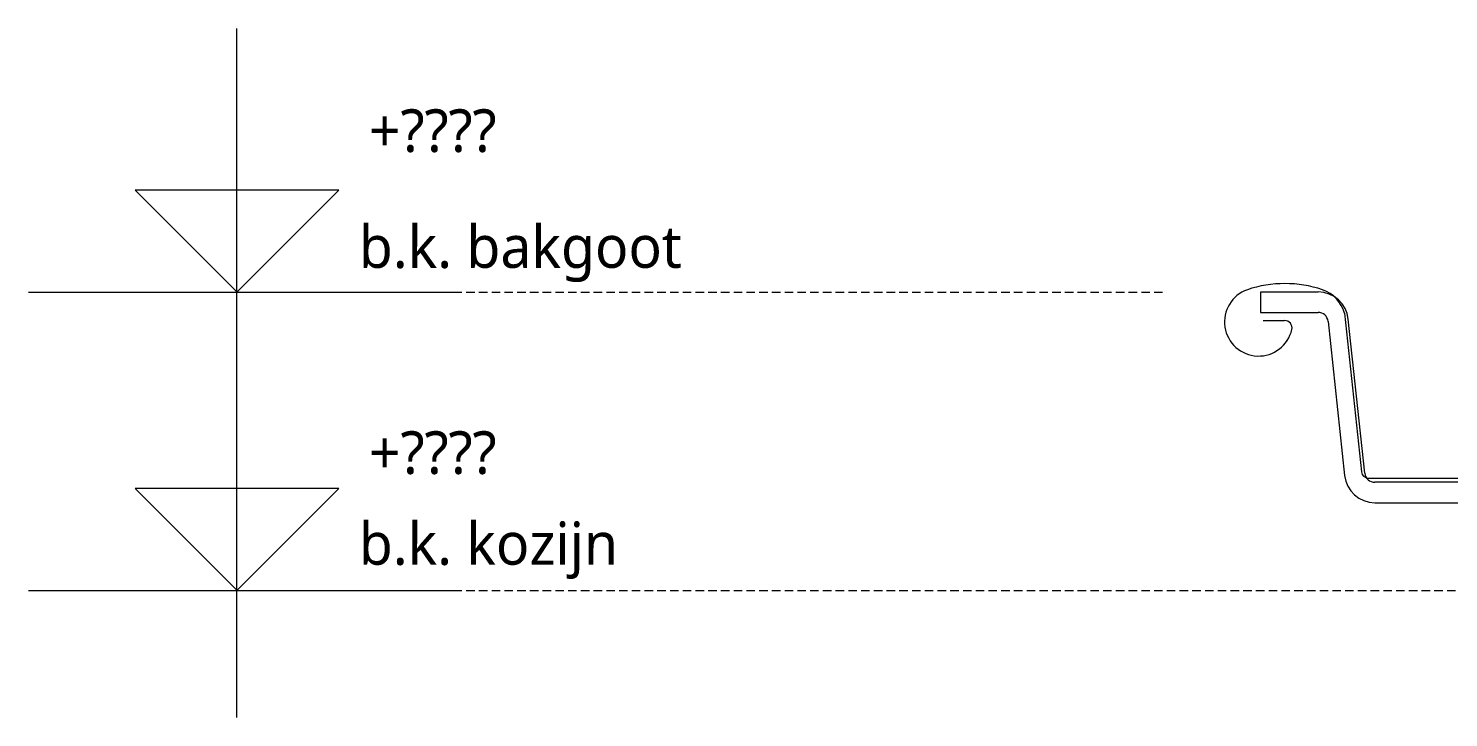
# Model space of a CAD drawing. Header units: millimetres. Extents: x 1813 to 34621, y -2347 to 13791.
# Drawn here: x 4140.3 to 4558.4, y 6820.6 to 7023.4 of the extents above; entities that cross this region are included whole.
import ezdxf

# ---------------------------------------------------------------- set-up
doc = ezdxf.new("R2010")
doc.units = ezdxf.units.MM
doc.linetypes.add('MV_hidden', pattern=[3.75, 2.5, -1.25])
doc.layers.add('A-DETL', color=90, linetype='Continuous', lineweight=13)
doc.layers.add('G-ANNO-TEXT', color=231, linetype='Continuous', lineweight=13)
doc.styles.add('Segoe UI_3', font='segoeui.ttf', dxfattribs={"height": 12.5})

msp = doc.modelspace()

# ---------------------------------------------------------------- linework, layer by layer
at = {"layer": 'A-DETL', "lineweight": 18}
for p, q in [((4201.64, 6908.43), (4201.64, 7023.43)), ((4231.64, 6975.86), (4171.7, 6975.86)), ((4171.7, 6975.86), (4201.7, 6945.86)), ((4201.64, 6945.86), (4231.64, 6975.86)), ((4140.29, 6945.86), (4265.29, 6945.86)), ((4519.95, 6945.86), (4503, 6945.86)), ((4503, 6945.86), (4503, 6939.86)), ((4503, 6939.86), (4519.95, 6939.86)), ((4503.82, 6937.47), (4510.12, 6937.47)), ((4522.9, 6937.22), (4527.75, 6891.88)), ((4527.71, 6939.62), (4532.71, 6892.9)), ((4533.72, 6892.55), (4528.86, 6937.86)), ((4201.64, 6820.63), (4201.64, 6935.63)), ((4534.7, 6891.11), (4693, 6891.11)), ((4231.64, 6888.06), (4171.7, 6888.06)), ((4171.7, 6888.06), (4201.7, 6858.06)), ((4201.64, 6858.06), (4231.64, 6888.06)), ((4695, 6889.86), (4536.7, 6889.86)), ((4536.68, 6883.86), (4695, 6883.86)), ((4140.29, 6858.06), (4265.29, 6858.06))]:
    msp.add_line(p, q, dxfattribs=at)
at = {"layer": 'A-DETL', "linetype": 'MV_hidden', "lineweight": 18}
for p, q in [((4145.43, 6945.86), (4475.32, 6945.86)), ((4145.43, 6858.06), (4776.23, 6858.06))]:
    msp.add_line(p, q, dxfattribs=at)
at = {"layer": 'A-DETL', "lineweight": 18}
for centre, radius, start, end in [((4502.44, 6937.05), 10.03, 109.2254, 347.2245), ((4510.19, 6913.79), 34.55, 71.3418, 108.6582), ((4519.95, 6936.91), 8.96, 6.1155, 90), ((4518.04, 6937.04), 10, 14.9352, 71.3418), ((4510.12, 6935.31), 2.16, 347.2245, 90), ((4519.95, 6936.9), 2.96, 6.1155, 90), ((4536.68, 6892.84), 8.97, 186.1155, 270), ((4534.7, 6893.11), 2, 186.1155, 270), ((4536.7, 6892.86), 3, 186.1155, 270)]:
    msp.add_arc(centre, radius, start, end, dxfattribs=at)

# ---------------------------------------------------------------- texts
at = {"layer": 'G-ANNO-TEXT', "color": 7, "char_height": 12.5, "attachment_point": 1, "style": 'Segoe UI_3'}
for s, insert, width in [('+????', (4240.53, 6999.62), 52.9114), ('b.k. bakgoot', (4237.56, 6965.47), 115.8438), ('+????', (4240.53, 6904.87), 52.9114), ('b.k. kozijn', (4237.56, 6878.1), 92.5949)]:
    msp.add_mtext(s, dxfattribs=dict(at, insert=insert, width=width))

doc.saveas('drawing.dxf')
